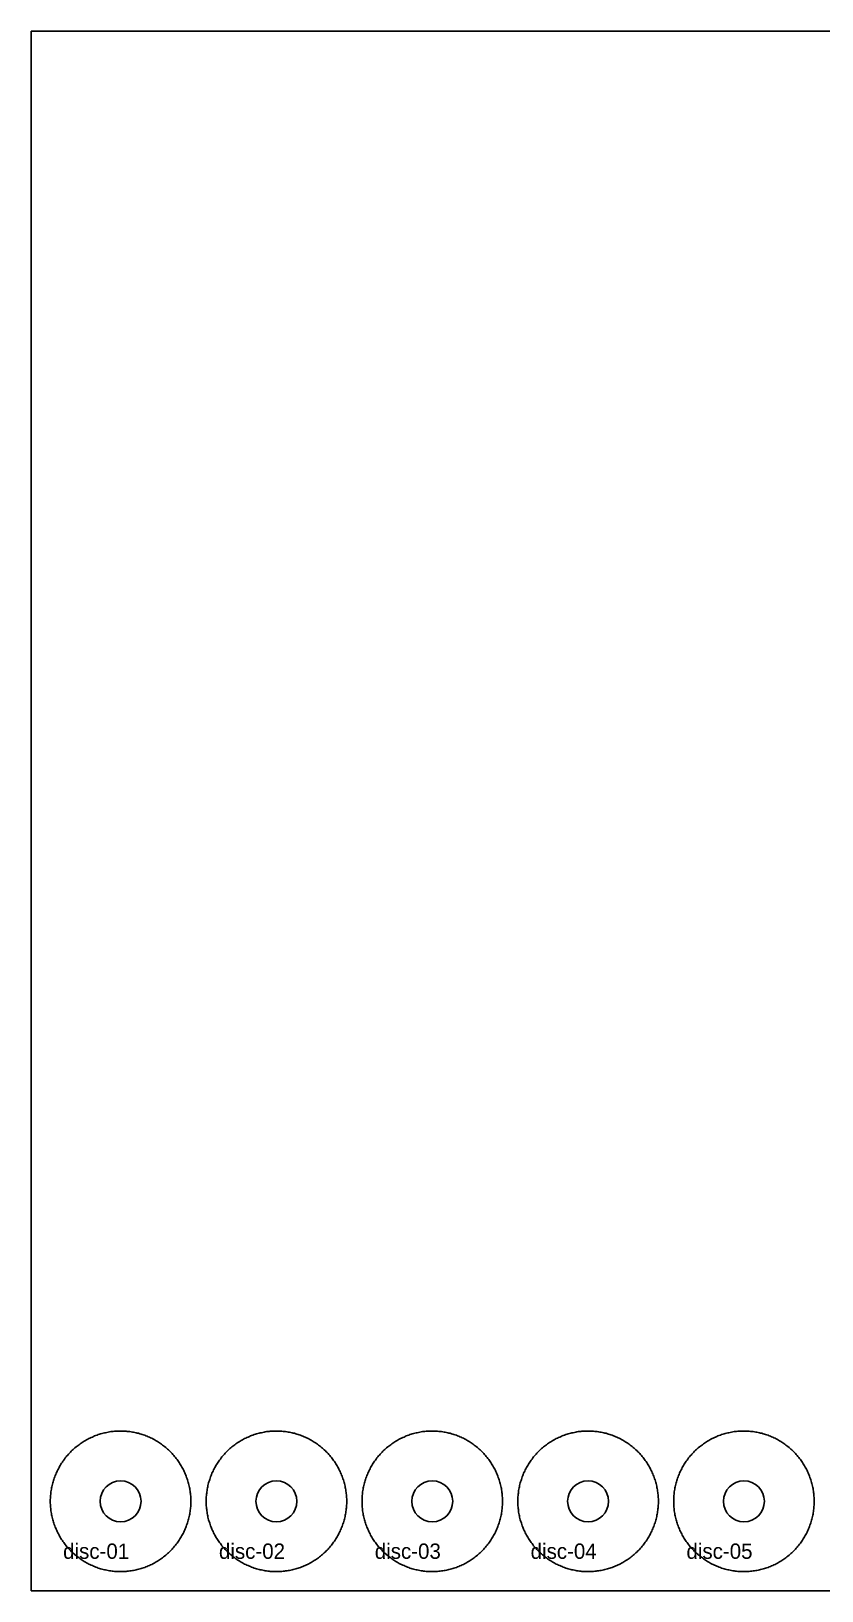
# Model space of a CAD drawing. Header units: millimetres. Extents: x 0 to 2440, y 0 to 1220.
# Drawn here: x 0 to 619, y 0 to 1220 of the extents above; entities that cross this region are included whole.
import ezdxf

# ---------------------------------------------------------------- set-up
doc = ezdxf.new("R2010")
doc.units = ezdxf.units.MM
doc.layers.add('CUT_INSIDE', color=5, linetype='Continuous')
doc.layers.add('CUT_OUTSIDE', color=1, linetype='Continuous')

msp = doc.modelspace()

# ---------------------------------------------------------------- linework, layer by layer
at = {"layer": 'CUT_INSIDE'}
for centre in [(70, 70), (192, 70), (314, 70), (436, 70), (558, 70)]:
    msp.add_circle(centre, 16, dxfattribs=at)
at = {"layer": 'CUT_OUTSIDE'}
for points in [[(125, 70), (125, 71), (125, 72), (124.9, 73), (124.9, 74), (124.8, 75), (124.7, 76), (124.6, 77), (124.4, 78), (124.3, 79), (124.1, 80), (123.9, 80.9), (123.7, 81.9), (123.5, 82.9), (123.2, 83.9), (123, 84.8), (122.7, 85.8), (122.4, 86.8), (122.1, 87.7), (121.7, 88.7), (121.4, 89.6), (121, 90.5), (120.6, 91.5), (120.2, 92.4), (119.8, 93.3), (119.4, 94.2), (118.9, 95.1), (118.5, 96), (118, 96.8), (117.5, 97.7), (117, 98.6), (116.5, 99.4), (115.9, 100.3), (115.4, 101.1), (114.8, 101.9), (114.2, 102.7), (113.6, 103.5), (113, 104.3), (112.3, 105.1), (111.7, 105.9), (111, 106.6), (110.4, 107.4), (109.7, 108.1), (109, 108.8), (108.3, 109.5), (107.5, 110.2), (106.8, 110.9), (106, 111.5), (105.3, 112.2), (104.5, 112.8), (103.7, 113.4), (102.9, 114), (102.1, 114.6), (101.3, 115.2), (100.5, 115.8), (99.6, 116.3), (98.8, 116.9), (97.9, 117.4), (97.1, 117.9), (96.2, 118.4), (95.3, 118.8), (94.4, 119.3), (93.5, 119.7), (92.6, 120.1), (91.7, 120.5), (90.8, 120.9), (89.8, 121.3), (88.9, 121.7), (87.9, 122), (87, 122.3), (86, 122.6), (85.1, 122.9), (84.1, 123.2), (83.1, 123.4), (82.2, 123.6), (81.2, 123.8), (80.2, 124), (79.2, 124.2), (78.2, 124.4), (77.2, 124.5), (76.2, 124.6), (75.2, 124.7), (74.3, 124.8), (73.3, 124.9), (72.3, 125), (71.2, 125), (70.2, 125), (69.2, 125), (68.2, 125), (67.2, 124.9), (66.2, 124.9), (65.2, 124.8), (64.2, 124.7), (63.3, 124.6), (62.3, 124.5), (61.3, 124.3), (60.3, 124.1), (59.3, 123.9), (58.3, 123.7), (57.3, 123.5), (56.4, 123.3), (55.4, 123), (54.4, 122.8), (53.5, 122.5), (52.5, 122.2), (51.6, 121.8), (50.6, 121.5), (49.7, 121.1), (48.8, 120.7), (47.9, 120.3), (46.9, 119.9), (46, 119.5), (45.1, 119.1), (44.3, 118.6), (43.4, 118.1), (42.5, 117.6), (41.6, 117.1), (40.8, 116.6), (39.9, 116.1), (39.1, 115.5), (38.3, 114.9), (37.5, 114.3), (36.7, 113.7), (35.9, 113.1), (35.1, 112.5), (34.3, 111.9), (33.6, 111.2), (32.8, 110.5), (32.1, 109.9), (31.4, 109.2), (30.7, 108.4), (30, 107.7), (29.3, 107), (28.6, 106.2), (28, 105.5), (27.3, 104.7), (26.7, 103.9), (26.1, 103.1), (25.5, 102.3), (24.9, 101.5), (24.4, 100.7), (23.8, 99.8), (23.3, 99), (22.7, 98.1), (22.2, 97.3), (21.8, 96.4), (21.3, 95.5), (20.8, 94.6), (20.4, 93.7), (20, 92.8), (19.6, 91.9), (19.2, 91), (18.8, 90.1), (18.4, 89.1), (18.1, 88.2), (17.8, 87.2), (17.5, 86.3), (17.2, 85.3), (16.9, 84.4), (16.7, 83.4), (16.4, 82.4), (16.2, 81.4), (16, 80.5), (15.8, 79.5), (15.7, 78.5), (15.5, 77.5), (15.4, 76.5), (15.3, 75.5), (15.2, 74.5), (15.1, 73.5), (15.1, 72.5), (15, 71.5), (15, 70.5), (15, 69.5), (15, 68.5), (15.1, 67.5), (15.1, 66.5), (15.2, 65.5), (15.3, 64.5), (15.4, 63.5), (15.5, 62.5), (15.7, 61.5), (15.8, 60.5), (16, 59.5), (16.2, 58.6), (16.4, 57.6), (16.7, 56.6), (16.9, 55.6), (17.2, 54.7), (17.5, 53.7), (17.8, 52.8), (18.1, 51.8), (18.4, 50.9), (18.8, 49.9), (19.2, 49), (19.6, 48.1), (20, 47.2), (20.4, 46.3), (20.8, 45.4), (21.3, 44.5), (21.8, 43.6), (22.2, 42.7), (22.7, 41.9), (23.3, 41), (23.8, 40.1), (24.4, 39.3), (24.9, 38.5), (25.5, 37.7), (26.1, 36.9), (26.7, 36.1), (27.3, 35.3), (28, 34.5), (28.6, 33.8), (29.3, 33), (30, 32.3), (30.7, 31.6), (31.4, 30.8), (32.1, 30.1), (32.8, 29.5), (33.6, 28.8), (34.3, 28.1), (35.1, 27.5), (35.9, 26.9), (36.7, 26.3), (37.5, 25.7), (38.3, 25.1), (39.1, 24.5), (39.9, 23.9), (40.8, 23.4), (41.6, 22.9), (42.5, 22.4), (43.4, 21.9), (44.3, 21.4), (45.1, 20.9), (46, 20.5), (46.9, 20.1), (47.9, 19.7), (48.8, 19.3), (49.7, 18.9), (50.6, 18.5), (51.6, 18.2), (52.5, 17.8), (53.5, 17.5), (54.4, 17.2), (55.4, 17), (56.4, 16.7), (57.3, 16.5), (58.3, 16.3), (59.3, 16.1), (60.3, 15.9), (61.3, 15.7), (62.3, 15.5), (63.3, 15.4), (64.2, 15.3), (65.2, 15.2), (66.2, 15.1), (67.2, 15.1), (68.2, 15), (69.2, 15), (70.2, 15), (71.2, 15), (72.3, 15), (73.3, 15.1), (74.3, 15.2), (75.2, 15.3), (76.2, 15.4), (77.2, 15.5), (78.2, 15.6), (79.2, 15.8), (80.2, 16), (81.2, 16.1), (82.2, 16.4), (83.1, 16.6), (84.1, 16.8), (85.1, 17.1), (86, 17.4), (87, 17.7), (87.9, 18), (88.9, 18.3), (89.8, 18.7), (90.8, 19.1), (91.7, 19.5), (92.6, 19.9), (93.5, 20.3), (94.4, 20.7), (95.3, 21.2), (96.2, 21.6), (97.1, 22.1), (97.9, 22.6), (98.8, 23.1), (99.6, 23.7), (100.5, 24.2), (101.3, 24.8), (102.1, 25.4), (102.9, 25.9), (103.7, 26.6), (104.5, 27.2), (105.3, 27.8), (106, 28.5), (106.8, 29.1), (107.5, 29.8), (108.3, 30.5), (109, 31.2), (109.7, 31.9), (110.4, 32.6), (111, 33.4), (111.7, 34.1), (112.3, 34.9), (113, 35.7), (113.6, 36.5), (114.2, 37.3), (114.8, 38.1), (115.4, 38.9), (115.9, 39.7), (116.5, 40.6), (117, 41.4), (117.5, 42.3), (118, 43.2), (118.5, 44), (118.9, 44.9), (119.4, 45.8), (119.8, 46.7), (120.2, 47.6), (120.6, 48.5), (121, 49.5), (121.4, 50.4), (121.7, 51.3), (122.1, 52.3), (122.4, 53.2), (122.7, 54.2), (123, 55.2), (123.2, 56.1), (123.5, 57.1), (123.7, 58.1), (123.9, 59.1), (124.1, 60), (124.3, 61), (124.4, 62), (124.6, 63), (124.7, 64), (124.8, 65), (124.9, 66), (124.9, 67), (125, 68), (125, 69), (125, 70)], [(247, 70), (247, 71), (247, 72), (246.9, 73), (246.8, 74), (246.8, 75), (246.7, 76), (246.5, 77), (246.4, 78), (246.3, 79), (246.1, 80), (245.9, 80.9), (245.7, 81.9), (245.5, 82.9), (245.2, 83.9), (245, 84.8), (244.7, 85.8), (244.4, 86.8), (244.1, 87.7), (243.7, 88.7), (243.4, 89.6), (243, 90.5), (242.6, 91.5), (242.2, 92.4), (241.8, 93.3), (241.4, 94.2), (240.9, 95.1), (240.5, 96), (240, 96.8), (239.5, 97.7), (239, 98.6), (238.5, 99.4), (237.9, 100.3), (237.4, 101.1), (236.8, 101.9), (236.2, 102.7), (235.6, 103.5), (235, 104.3), (234.3, 105.1), (233.7, 105.9), (233, 106.6), (232.4, 107.4), (231.7, 108.1), (231, 108.8), (230.3, 109.5), (229.5, 110.2), (228.8, 110.9), (228, 111.5), (227.3, 112.2), (226.5, 112.8), (225.7, 113.4), (224.9, 114), (224.1, 114.6), (223.3, 115.2), (222.5, 115.8), (221.6, 116.3), (220.8, 116.9), (219.9, 117.4), (219.1, 117.9), (218.2, 118.4), (217.3, 118.8), (216.4, 119.3), (215.5, 119.7), (214.6, 120.1), (213.7, 120.5), (212.8, 120.9), (211.8, 121.3), (210.9, 121.7), (209.9, 122), (209, 122.3), (208, 122.6), (207.1, 122.9), (206.1, 123.2), (205.1, 123.4), (204.2, 123.6), (203.2, 123.8), (202.2, 124), (201.2, 124.2), (200.2, 124.4), (199.2, 124.5), (198.2, 124.6), (197.2, 124.7), (196.2, 124.8), (195.2, 124.9), (194.2, 125), (193.2, 125), (192.2, 125), (191.2, 125), (190.2, 125), (189.2, 124.9), (188.2, 124.9), (187.2, 124.8), (186.2, 124.7), (185.3, 124.6), (184.3, 124.5), (183.3, 124.3), (182.3, 124.1), (181.3, 123.9), (180.3, 123.7), (179.3, 123.5), (178.4, 123.3), (177.4, 123), (176.4, 122.8), (175.5, 122.5), (174.5, 122.2), (173.6, 121.8), (172.6, 121.5), (171.7, 121.1), (170.8, 120.7), (169.9, 120.3), (168.9, 119.9), (168, 119.5), (167.1, 119.1), (166.2, 118.6), (165.4, 118.1), (164.5, 117.6), (163.6, 117.1), (162.8, 116.6), (161.9, 116.1), (161.1, 115.5), (160.3, 114.9), (159.5, 114.3), (158.7, 113.7), (157.9, 113.1), (157.1, 112.5), (156.3, 111.9), (155.6, 111.2), (154.8, 110.5), (154.1, 109.9), (153.4, 109.2), (152.7, 108.4), (152, 107.7), (151.3, 107), (150.6, 106.2), (150, 105.5), (149.3, 104.7), (148.7, 103.9), (148.1, 103.1), (147.5, 102.3), (146.9, 101.5), (146.4, 100.7), (145.8, 99.8), (145.3, 99), (144.7, 98.1), (144.2, 97.3), (143.8, 96.4), (143.3, 95.5), (142.8, 94.6), (142.4, 93.7), (142, 92.8), (141.5, 91.9), (141.2, 91), (140.8, 90.1), (140.4, 89.1), (140.1, 88.2), (139.8, 87.2), (139.5, 86.3), (139.2, 85.3), (138.9, 84.4), (138.6, 83.4), (138.4, 82.4), (138.2, 81.4), (138, 80.5), (137.8, 79.5), (137.7, 78.5), (137.5, 77.5), (137.4, 76.5), (137.3, 75.5), (137.2, 74.5), (137.1, 73.5), (137.1, 72.5), (137, 71.5), (137, 70.5), (137, 69.5), (137, 68.5), (137.1, 67.5), (137.1, 66.5), (137.2, 65.5), (137.3, 64.5), (137.4, 63.5), (137.5, 62.5), (137.7, 61.5), (137.8, 60.5), (138, 59.5), (138.2, 58.6), (138.4, 57.6), (138.6, 56.6), (138.9, 55.6), (139.2, 54.7), (139.5, 53.7), (139.8, 52.8), (140.1, 51.8), (140.4, 50.9), (140.8, 49.9), (141.2, 49), (141.5, 48.1), (142, 47.2), (142.4, 46.3), (142.8, 45.4), (143.3, 44.5), (143.8, 43.6), (144.2, 42.7), (144.7, 41.9), (145.3, 41), (145.8, 40.1), (146.4, 39.3), (146.9, 38.5), (147.5, 37.7), (148.1, 36.9), (148.7, 36.1), (149.3, 35.3), (150, 34.5), (150.6, 33.8), (151.3, 33), (152, 32.3), (152.7, 31.6), (153.4, 30.8), (154.1, 30.1), (154.8, 29.5), (155.6, 28.8), (156.3, 28.1), (157.1, 27.5), (157.9, 26.9), (158.7, 26.3), (159.5, 25.7), (160.3, 25.1), (161.1, 24.5), (161.9, 23.9), (162.8, 23.4), (163.6, 22.9), (164.5, 22.4), (165.4, 21.9), (166.2, 21.4), (167.1, 20.9), (168, 20.5), (168.9, 20.1), (169.9, 19.7), (170.8, 19.3), (171.7, 18.9), (172.6, 18.5), (173.6, 18.2), (174.5, 17.8), (175.5, 17.5), (176.4, 17.2), (177.4, 17), (178.4, 16.7), (179.3, 16.5), (180.3, 16.3), (181.3, 16.1), (182.3, 15.9), (183.3, 15.7), (184.3, 15.5), (185.3, 15.4), (186.2, 15.3), (187.2, 15.2), (188.2, 15.1), (189.2, 15.1), (190.2, 15), (191.2, 15), (192.2, 15), (193.2, 15), (194.2, 15), (195.2, 15.1), (196.2, 15.2), (197.2, 15.3), (198.2, 15.4), (199.2, 15.5), (200.2, 15.6), (201.2, 15.8), (202.2, 16), (203.2, 16.1), (204.2, 16.4), (205.1, 16.6), (206.1, 16.8), (207.1, 17.1), (208, 17.4), (209, 17.7), (209.9, 18), (210.9, 18.3), (211.8, 18.7), (212.8, 19.1), (213.7, 19.5), (214.6, 19.9), (215.5, 20.3), (216.4, 20.7), (217.3, 21.2), (218.2, 21.6), (219.1, 22.1), (219.9, 22.6), (220.8, 23.1), (221.6, 23.7), (222.5, 24.2), (223.3, 24.8), (224.1, 25.4), (224.9, 25.9), (225.7, 26.6), (226.5, 27.2), (227.3, 27.8), (228, 28.5), (228.8, 29.1), (229.5, 29.8), (230.3, 30.5), (231, 31.2), (231.7, 31.9), (232.4, 32.6), (233, 33.4), (233.7, 34.1), (234.3, 34.9), (235, 35.7), (235.6, 36.5), (236.2, 37.3), (236.8, 38.1), (237.4, 38.9), (237.9, 39.7), (238.5, 40.6), (239, 41.4), (239.5, 42.3), (240, 43.2), (240.5, 44), (240.9, 44.9), (241.4, 45.8), (241.8, 46.7), (242.2, 47.6), (242.6, 48.5), (243, 49.5), (243.4, 50.4), (243.7, 51.3), (244.1, 52.3), (244.4, 53.2), (244.7, 54.2), (245, 55.2), (245.2, 56.1), (245.5, 57.1), (245.7, 58.1), (245.9, 59.1), (246.1, 60), (246.3, 61), (246.4, 62), (246.5, 63), (246.7, 64), (246.8, 65), (246.8, 66), (246.9, 67), (247, 68), (247, 69), (247, 70)], [(369, 70), (369, 71), (369, 72), (368.9, 73), (368.8, 74), (368.8, 75), (368.7, 76), (368.5, 77), (368.4, 78), (368.3, 79), (368.1, 80), (367.9, 80.9), (367.7, 81.9), (367.5, 82.9), (367.2, 83.9), (367, 84.8), (366.7, 85.8), (366.4, 86.8), (366.1, 87.7), (365.7, 88.7), (365.4, 89.6), (365, 90.5), (364.6, 91.5), (364.2, 92.4), (363.8, 93.3), (363.4, 94.2), (362.9, 95.1), (362.5, 96), (362, 96.8), (361.5, 97.7), (361, 98.6), (360.5, 99.4), (359.9, 100.3), (359.4, 101.1), (358.8, 101.9), (358.2, 102.7), (357.6, 103.5), (357, 104.3), (356.3, 105.1), (355.7, 105.9), (355, 106.6), (354.4, 107.4), (353.7, 108.1), (353, 108.8), (352.3, 109.5), (351.5, 110.2), (350.8, 110.9), (350, 111.5), (349.3, 112.2), (348.5, 112.8), (347.7, 113.4), (346.9, 114), (346.1, 114.6), (345.3, 115.2), (344.5, 115.8), (343.6, 116.3), (342.8, 116.9), (341.9, 117.4), (341.1, 117.9), (340.2, 118.4), (339.3, 118.8), (338.4, 119.3), (337.5, 119.7), (336.6, 120.1), (335.7, 120.5), (334.8, 120.9), (333.8, 121.3), (332.9, 121.7), (331.9, 122), (331, 122.3), (330, 122.6), (329.1, 122.9), (328.1, 123.2), (327.1, 123.4), (326.2, 123.6), (325.2, 123.8), (324.2, 124), (323.2, 124.2), (322.2, 124.4), (321.2, 124.5), (320.2, 124.6), (319.2, 124.7), (318.2, 124.8), (317.2, 124.9), (316.2, 125), (315.2, 125), (314.2, 125), (313.2, 125), (312.2, 125), (311.2, 124.9), (310.2, 124.9), (309.2, 124.8), (308.2, 124.7), (307.2, 124.6), (306.3, 124.5), (305.3, 124.3), (304.3, 124.1), (303.3, 123.9), (302.3, 123.7), (301.3, 123.5), (300.4, 123.3), (299.4, 123), (298.4, 122.8), (297.5, 122.5), (296.5, 122.2), (295.6, 121.8), (294.6, 121.5), (293.7, 121.1), (292.8, 120.7), (291.9, 120.3), (290.9, 119.9), (290, 119.5), (289.1, 119.1), (288.2, 118.6), (287.4, 118.1), (286.5, 117.6), (285.6, 117.1), (284.8, 116.6), (283.9, 116.1), (283.1, 115.5), (282.3, 114.9), (281.5, 114.3), (280.7, 113.7), (279.9, 113.1), (279.1, 112.5), (278.3, 111.9), (277.6, 111.2), (276.8, 110.5), (276.1, 109.9), (275.4, 109.2), (274.7, 108.4), (274, 107.7), (273.3, 107), (272.6, 106.2), (272, 105.5), (271.3, 104.7), (270.7, 103.9), (270.1, 103.1), (269.5, 102.3), (268.9, 101.5), (268.3, 100.7), (267.8, 99.8), (267.3, 99), (266.7, 98.1), (266.2, 97.3), (265.7, 96.4), (265.3, 95.5), (264.8, 94.6), (264.4, 93.7), (264, 92.8), (263.5, 91.9), (263.2, 91), (262.8, 90.1), (262.4, 89.1), (262.1, 88.2), (261.8, 87.2), (261.5, 86.3), (261.2, 85.3), (260.9, 84.4), (260.6, 83.4), (260.4, 82.4), (260.2, 81.4), (260, 80.5), (259.8, 79.5), (259.7, 78.5), (259.5, 77.5), (259.4, 76.5), (259.3, 75.5), (259.2, 74.5), (259.1, 73.5), (259.1, 72.5), (259, 71.5), (259, 70.5), (259, 69.5), (259, 68.5), (259.1, 67.5), (259.1, 66.5), (259.2, 65.5), (259.3, 64.5), (259.4, 63.5), (259.5, 62.5), (259.7, 61.5), (259.8, 60.5), (260, 59.5), (260.2, 58.6), (260.4, 57.6), (260.6, 56.6), (260.9, 55.6), (261.2, 54.7), (261.5, 53.7), (261.8, 52.8), (262.1, 51.8), (262.4, 50.9), (262.8, 49.9), (263.2, 49), (263.5, 48.1), (264, 47.2), (264.4, 46.3), (264.8, 45.4), (265.3, 44.5), (265.7, 43.6), (266.2, 42.7), (266.7, 41.9), (267.3, 41), (267.8, 40.1), (268.3, 39.3), (268.9, 38.5), (269.5, 37.7), (270.1, 36.9), (270.7, 36.1), (271.3, 35.3), (272, 34.5), (272.6, 33.8), (273.3, 33), (274, 32.3), (274.7, 31.6), (275.4, 30.8), (276.1, 30.1), (276.8, 29.5), (277.6, 28.8), (278.3, 28.1), (279.1, 27.5), (279.9, 26.9), (280.7, 26.3), (281.5, 25.7), (282.3, 25.1), (283.1, 24.5), (283.9, 23.9), (284.8, 23.4), (285.6, 22.9), (286.5, 22.4), (287.4, 21.9), (288.2, 21.4), (289.1, 20.9), (290, 20.5), (290.9, 20.1), (291.9, 19.7), (292.8, 19.3), (293.7, 18.9), (294.6, 18.5), (295.6, 18.2), (296.5, 17.8), (297.5, 17.5), (298.4, 17.2), (299.4, 17), (300.4, 16.7), (301.3, 16.5), (302.3, 16.3), (303.3, 16.1), (304.3, 15.9), (305.3, 15.7), (306.3, 15.5), (307.2, 15.4), (308.2, 15.3), (309.2, 15.2), (310.2, 15.1), (311.2, 15.1), (312.2, 15), (313.2, 15), (314.2, 15), (315.2, 15), (316.2, 15), (317.2, 15.1), (318.2, 15.2), (319.2, 15.3), (320.2, 15.4), (321.2, 15.5), (322.2, 15.6), (323.2, 15.8), (324.2, 16), (325.2, 16.1), (326.2, 16.4), (327.1, 16.6), (328.1, 16.8), (329.1, 17.1), (330, 17.4), (331, 17.7), (331.9, 18), (332.9, 18.3), (333.8, 18.7), (334.8, 19.1), (335.7, 19.5), (336.6, 19.9), (337.5, 20.3), (338.4, 20.7), (339.3, 21.2), (340.2, 21.6), (341.1, 22.1), (341.9, 22.6), (342.8, 23.1), (343.6, 23.7), (344.5, 24.2), (345.3, 24.8), (346.1, 25.4), (346.9, 25.9), (347.7, 26.6), (348.5, 27.2), (349.3, 27.8), (350, 28.5), (350.8, 29.1), (351.5, 29.8), (352.3, 30.5), (353, 31.2), (353.7, 31.9), (354.4, 32.6), (355, 33.4), (355.7, 34.1), (356.3, 34.9), (357, 35.7), (357.6, 36.5), (358.2, 37.3), (358.8, 38.1), (359.4, 38.9), (359.9, 39.7), (360.5, 40.6), (361, 41.4), (361.5, 42.3), (362, 43.2), (362.5, 44), (362.9, 44.9), (363.4, 45.8), (363.8, 46.7), (364.2, 47.6), (364.6, 48.5), (365, 49.5), (365.4, 50.4), (365.7, 51.3), (366.1, 52.3), (366.4, 53.2), (366.7, 54.2), (367, 55.2), (367.2, 56.1), (367.5, 57.1), (367.7, 58.1), (367.9, 59.1), (368.1, 60), (368.3, 61), (368.4, 62), (368.5, 63), (368.7, 64), (368.8, 65), (368.8, 66), (368.9, 67), (369, 68), (369, 69), (369, 70)], [(491, 70), (491, 71), (491, 72), (490.9, 73), (490.8, 74), (490.8, 75), (490.7, 76), (490.5, 77), (490.4, 78), (490.3, 79), (490.1, 80), (489.9, 80.9), (489.7, 81.9), (489.5, 82.9), (489.2, 83.9), (489, 84.8), (488.7, 85.8), (488.4, 86.8), (488.1, 87.7), (487.7, 88.7), (487.4, 89.6), (487, 90.5), (486.6, 91.5), (486.2, 92.4), (485.8, 93.3), (485.4, 94.2), (484.9, 95.1), (484.5, 96), (484, 96.8), (483.5, 97.7), (483, 98.6), (482.5, 99.4), (481.9, 100.3), (481.4, 101.1), (480.8, 101.9), (480.2, 102.7), (479.6, 103.5), (479, 104.3), (478.3, 105.1), (477.7, 105.9), (477, 106.6), (476.4, 107.4), (475.7, 108.1), (475, 108.8), (474.3, 109.5), (473.5, 110.2), (472.8, 110.9), (472, 111.5), (471.3, 112.2), (470.5, 112.8), (469.7, 113.4), (468.9, 114), (468.1, 114.6), (467.3, 115.2), (466.5, 115.8), (465.6, 116.3), (464.8, 116.9), (463.9, 117.4), (463.1, 117.9), (462.2, 118.4), (461.3, 118.8), (460.4, 119.3), (459.5, 119.7), (458.6, 120.1), (457.7, 120.5), (456.7, 120.9), (455.8, 121.3), (454.9, 121.7), (453.9, 122), (453, 122.3), (452, 122.6), (451.1, 122.9), (450.1, 123.2), (449.1, 123.4), (448.2, 123.6), (447.2, 123.8), (446.2, 124), (445.2, 124.2), (444.2, 124.4), (443.2, 124.5), (442.2, 124.6), (441.2, 124.7), (440.2, 124.8), (439.2, 124.9), (438.2, 125), (437.2, 125), (436.2, 125), (435.2, 125), (434.2, 125), (433.2, 124.9), (432.2, 124.9), (431.2, 124.8), (430.2, 124.7), (429.2, 124.6), (428.3, 124.5), (427.3, 124.3), (426.3, 124.1), (425.3, 123.9), (424.3, 123.7), (423.3, 123.5), (422.4, 123.3), (421.4, 123), (420.4, 122.8), (419.5, 122.5), (418.5, 122.2), (417.6, 121.8), (416.6, 121.5), (415.7, 121.1), (414.8, 120.7), (413.8, 120.3), (412.9, 119.9), (412, 119.5), (411.1, 119.1), (410.2, 118.6), (409.4, 118.1), (408.5, 117.6), (407.6, 117.1), (406.8, 116.6), (405.9, 116.1), (405.1, 115.5), (404.3, 114.9), (403.5, 114.3), (402.7, 113.7), (401.9, 113.1), (401.1, 112.5), (400.3, 111.9), (399.6, 111.2), (398.8, 110.5), (398.1, 109.9), (397.4, 109.2), (396.7, 108.4), (396, 107.7), (395.3, 107), (394.6, 106.2), (394, 105.5), (393.3, 104.7), (392.7, 103.9), (392.1, 103.1), (391.5, 102.3), (390.9, 101.5), (390.3, 100.7), (389.8, 99.8), (389.3, 99), (388.7, 98.1), (388.2, 97.3), (387.7, 96.4), (387.3, 95.5), (386.8, 94.6), (386.4, 93.7), (386, 92.8), (385.5, 91.9), (385.2, 91), (384.8, 90.1), (384.4, 89.1), (384.1, 88.2), (383.8, 87.2), (383.5, 86.3), (383.2, 85.3), (382.9, 84.4), (382.6, 83.4), (382.4, 82.4), (382.2, 81.4), (382, 80.5), (381.8, 79.5), (381.6, 78.5), (381.5, 77.5), (381.4, 76.5), (381.3, 75.5), (381.2, 74.5), (381.1, 73.5), (381, 72.5), (381, 71.5), (381, 70.5), (381, 69.5), (381, 68.5), (381, 67.5), (381.1, 66.5), (381.2, 65.5), (381.3, 64.5), (381.4, 63.5), (381.5, 62.5), (381.6, 61.5), (381.8, 60.5), (382, 59.5), (382.2, 58.6), (382.4, 57.6), (382.6, 56.6), (382.9, 55.6), (383.2, 54.7), (383.5, 53.7), (383.8, 52.8), (384.1, 51.8), (384.4, 50.9), (384.8, 49.9), (385.2, 49), (385.5, 48.1), (386, 47.2), (386.4, 46.3), (386.8, 45.4), (387.3, 44.5), (387.7, 43.6), (388.2, 42.7), (388.7, 41.9), (389.3, 41), (389.8, 40.1), (390.3, 39.3), (390.9, 38.5), (391.5, 37.7), (392.1, 36.9), (392.7, 36.1), (393.3, 35.3), (394, 34.5), (394.6, 33.8), (395.3, 33), (396, 32.3), (396.7, 31.6), (397.4, 30.8), (398.1, 30.1), (398.8, 29.5), (399.6, 28.8), (400.3, 28.1), (401.1, 27.5), (401.9, 26.9), (402.7, 26.3), (403.5, 25.7), (404.3, 25.1), (405.1, 24.5), (405.9, 23.9), (406.8, 23.4), (407.6, 22.9), (408.5, 22.4), (409.4, 21.9), (410.2, 21.4), (411.1, 20.9), (412, 20.5), (412.9, 20.1), (413.8, 19.7), (414.8, 19.3), (415.7, 18.9), (416.6, 18.5), (417.6, 18.2), (418.5, 17.8), (419.5, 17.5), (420.4, 17.2), (421.4, 17), (422.4, 16.7), (423.3, 16.5), (424.3, 16.3), (425.3, 16.1), (426.3, 15.9), (427.3, 15.7), (428.3, 15.5), (429.2, 15.4), (430.2, 15.3), (431.2, 15.2), (432.2, 15.1), (433.2, 15.1), (434.2, 15), (435.2, 15), (436.2, 15), (437.2, 15), (438.2, 15), (439.2, 15.1), (440.2, 15.2), (441.2, 15.3), (442.2, 15.4), (443.2, 15.5), (444.2, 15.6), (445.2, 15.8), (446.2, 16), (447.2, 16.1), (448.2, 16.4), (449.1, 16.6), (450.1, 16.8), (451.1, 17.1), (452, 17.4), (453, 17.7), (453.9, 18), (454.9, 18.3), (455.8, 18.7), (456.7, 19.1), (457.7, 19.5), (458.6, 19.9), (459.5, 20.3), (460.4, 20.7), (461.3, 21.2), (462.2, 21.6), (463.1, 22.1), (463.9, 22.6), (464.8, 23.1), (465.6, 23.7), (466.5, 24.2), (467.3, 24.8), (468.1, 25.4), (468.9, 25.9), (469.7, 26.6), (470.5, 27.2), (471.3, 27.8), (472, 28.5), (472.8, 29.1), (473.5, 29.8), (474.3, 30.5), (475, 31.2), (475.7, 31.9), (476.4, 32.6), (477, 33.4), (477.7, 34.1), (478.3, 34.9), (479, 35.7), (479.6, 36.5), (480.2, 37.3), (480.8, 38.1), (481.4, 38.9), (481.9, 39.7), (482.5, 40.6), (483, 41.4), (483.5, 42.3), (484, 43.2), (484.5, 44), (484.9, 44.9), (485.4, 45.8), (485.8, 46.7), (486.2, 47.6), (486.6, 48.5), (487, 49.5), (487.4, 50.4), (487.7, 51.3), (488.1, 52.3), (488.4, 53.2), (488.7, 54.2), (489, 55.2), (489.2, 56.1), (489.5, 57.1), (489.7, 58.1), (489.9, 59.1), (490.1, 60), (490.3, 61), (490.4, 62), (490.5, 63), (490.7, 64), (490.8, 65), (490.8, 66), (490.9, 67), (491, 68), (491, 69), (491, 70)], [(613, 70), (613, 71), (613, 72), (612.9, 73), (612.8, 74), (612.8, 75), (612.7, 76), (612.5, 77), (612.4, 78), (612.3, 79), (612.1, 80), (611.9, 80.9), (611.7, 81.9), (611.5, 82.9), (611.2, 83.9), (610.9, 84.8), (610.7, 85.8), (610.4, 86.8), (610.1, 87.7), (609.7, 88.7), (609.4, 89.6), (609, 90.5), (608.6, 91.5), (608.2, 92.4), (607.8, 93.3), (607.4, 94.2), (606.9, 95.1), (606.5, 96), (606, 96.8), (605.5, 97.7), (605, 98.6), (604.5, 99.4), (603.9, 100.3), (603.4, 101.1), (602.8, 101.9), (602.2, 102.7), (601.6, 103.5), (601, 104.3), (600.3, 105.1), (599.7, 105.9), (599, 106.6), (598.4, 107.4), (597.7, 108.1), (597, 108.8), (596.3, 109.5), (595.5, 110.2), (594.8, 110.9), (594, 111.5), (593.3, 112.2), (592.5, 112.8), (591.7, 113.4), (590.9, 114), (590.1, 114.6), (589.3, 115.2), (588.5, 115.8), (587.6, 116.3), (586.8, 116.9), (585.9, 117.4), (585.1, 117.9), (584.2, 118.4), (583.3, 118.8), (582.4, 119.3), (581.5, 119.7), (580.6, 120.1), (579.7, 120.5), (578.7, 120.9), (577.8, 121.3), (576.9, 121.7), (575.9, 122), (575, 122.3), (574, 122.6), (573.1, 122.9), (572.1, 123.2), (571.1, 123.4), (570.2, 123.6), (569.2, 123.8), (568.2, 124), (567.2, 124.2), (566.2, 124.4), (565.2, 124.5), (564.2, 124.6), (563.2, 124.7), (562.2, 124.8), (561.2, 124.9), (560.2, 125), (559.2, 125), (558.2, 125), (557.2, 125), (556.2, 125), (555.2, 124.9), (554.2, 124.9), (553.2, 124.8), (552.2, 124.7), (551.2, 124.6), (550.3, 124.5), (549.3, 124.3), (548.3, 124.1), (547.3, 123.9), (546.3, 123.7), (545.3, 123.5), (544.4, 123.3), (543.4, 123), (542.4, 122.8), (541.5, 122.5), (540.5, 122.2), (539.6, 121.8), (538.6, 121.5), (537.7, 121.1), (536.8, 120.7), (535.8, 120.3), (534.9, 119.9), (534, 119.5), (533.1, 119.1), (532.2, 118.6), (531.4, 118.1), (530.5, 117.6), (529.6, 117.1), (528.8, 116.6), (527.9, 116.1), (527.1, 115.5), (526.3, 114.9), (525.5, 114.3), (524.7, 113.7), (523.9, 113.1), (523.1, 112.5), (522.3, 111.9), (521.6, 111.2), (520.8, 110.5), (520.1, 109.9), (519.4, 109.2), (518.7, 108.4), (518, 107.7), (517.3, 107), (516.6, 106.2), (516, 105.5), (515.3, 104.7), (514.7, 103.9), (514.1, 103.1), (513.5, 102.3), (512.9, 101.5), (512.3, 100.7), (511.8, 99.8), (511.3, 99), (510.7, 98.1), (510.2, 97.3), (509.7, 96.4), (509.3, 95.5), (508.8, 94.6), (508.4, 93.7), (507.9, 92.8), (507.5, 91.9), (507.2, 91), (506.8, 90.1), (506.4, 89.1), (506.1, 88.2), (505.8, 87.2), (505.5, 86.3), (505.2, 85.3), (504.9, 84.4), (504.6, 83.4), (504.4, 82.4), (504.2, 81.4), (504, 80.5), (503.8, 79.5), (503.6, 78.5), (503.5, 77.5), (503.4, 76.5), (503.3, 75.5), (503.2, 74.5), (503.1, 73.5), (503, 72.5), (503, 71.5), (503, 70.5), (503, 69.5), (503, 68.5), (503, 67.5), (503.1, 66.5), (503.2, 65.5), (503.3, 64.5), (503.4, 63.5), (503.5, 62.5), (503.6, 61.5), (503.8, 60.5), (504, 59.5), (504.2, 58.6), (504.4, 57.6), (504.6, 56.6), (504.9, 55.6), (505.2, 54.7), (505.5, 53.7), (505.8, 52.8), (506.1, 51.8), (506.4, 50.9), (506.8, 49.9), (507.2, 49), (507.5, 48.1), (507.9, 47.2), (508.4, 46.3), (508.8, 45.4), (509.3, 44.5), (509.7, 43.6), (510.2, 42.7), (510.7, 41.9), (511.3, 41), (511.8, 40.1), (512.3, 39.3), (512.9, 38.5), (513.5, 37.7), (514.1, 36.9), (514.7, 36.1), (515.3, 35.3), (516, 34.5), (516.6, 33.8), (517.3, 33), (518, 32.3), (518.7, 31.6), (519.4, 30.8), (520.1, 30.1), (520.8, 29.5), (521.6, 28.8), (522.3, 28.1), (523.1, 27.5), (523.9, 26.9), (524.7, 26.3), (525.5, 25.7), (526.3, 25.1), (527.1, 24.5), (527.9, 23.9), (528.8, 23.4), (529.6, 22.9), (530.5, 22.4), (531.4, 21.9), (532.2, 21.4), (533.1, 20.9), (534, 20.5), (534.9, 20.1), (535.8, 19.7), (536.8, 19.3), (537.7, 18.9), (538.6, 18.5), (539.6, 18.2), (540.5, 17.8), (541.5, 17.5), (542.4, 17.2), (543.4, 17), (544.4, 16.7), (545.3, 16.5), (546.3, 16.3), (547.3, 16.1), (548.3, 15.9), (549.3, 15.7), (550.3, 15.5), (551.2, 15.4), (552.2, 15.3), (553.2, 15.2), (554.2, 15.1), (555.2, 15.1), (556.2, 15), (557.2, 15), (558.2, 15), (559.2, 15), (560.2, 15), (561.2, 15.1), (562.2, 15.2), (563.2, 15.3), (564.2, 15.4), (565.2, 15.5), (566.2, 15.6), (567.2, 15.8), (568.2, 16), (569.2, 16.1), (570.2, 16.4), (571.1, 16.6), (572.1, 16.8), (573.1, 17.1), (574, 17.4), (575, 17.7), (575.9, 18), (576.9, 18.3), (577.8, 18.7), (578.7, 19.1), (579.7, 19.5), (580.6, 19.9), (581.5, 20.3), (582.4, 20.7), (583.3, 21.2), (584.2, 21.6), (585.1, 22.1), (585.9, 22.6), (586.8, 23.1), (587.6, 23.7), (588.5, 24.2), (589.3, 24.8), (590.1, 25.4), (590.9, 25.9), (591.7, 26.6), (592.5, 27.2), (593.3, 27.8), (594, 28.5), (594.8, 29.1), (595.5, 29.8), (596.3, 30.5), (597, 31.2), (597.7, 31.9), (598.4, 32.6), (599, 33.4), (599.7, 34.1), (600.3, 34.9), (601, 35.7), (601.6, 36.5), (602.2, 37.3), (602.8, 38.1), (603.4, 38.9), (603.9, 39.7), (604.5, 40.6), (605, 41.4), (605.5, 42.3), (606, 43.2), (606.5, 44), (606.9, 44.9), (607.4, 45.8), (607.8, 46.7), (608.2, 47.6), (608.6, 48.5), (609, 49.5), (609.4, 50.4), (609.7, 51.3), (610.1, 52.3), (610.4, 53.2), (610.7, 54.2), (610.9, 55.2), (611.2, 56.1), (611.5, 57.1), (611.7, 58.1), (611.9, 59.1), (612.1, 60), (612.3, 61), (612.4, 62), (612.5, 63), (612.7, 64), (612.8, 65), (612.8, 66), (612.9, 67), (613, 68), (613, 69), (613, 70)]]:
    msp.add_lwpolyline(points, close=True, dxfattribs=at)
at = {"layer": 'SHEET_EDGE'}
msp.add_lwpolyline([(0, 0), (2440, 0), (2440, 1220), (0, 1220)], close=True, dxfattribs=at)

# ---------------------------------------------------------------- texts
at = {"layer": 'NOTES'}
for s, p in [('disc-01', (25, 25)), ('disc-02', (147, 25)), ('disc-03', (269, 25)), ('disc-04', (391, 25)), ('disc-05', (513, 25))]:
    msp.add_text(s, height=12, dxfattribs=at).set_placement(p)

doc.saveas('drawing.dxf')
